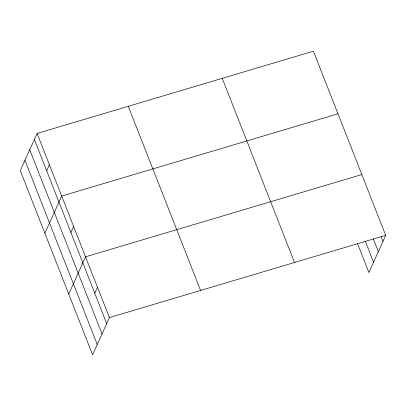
<?xml version="1.0" encoding="UTF-8"?>
<svg xmlns="http://www.w3.org/2000/svg" width="406" height="406" viewBox="0 0 406 406"><rect width="100%" height="100%" fill="white"/><g stroke="black" fill="none" stroke-linecap="round" stroke-linejoin="round"><path stroke-width="0.61" d="M37.103 133.442L20.3 170.662L92.598 354.798L109.402 317.583L37.103 133.442L313.402 51.202L385.7 235.338L368.897 272.558L357.427 243.341M46.67 170.774L49.395 164.75M44.883 233.267L61.687 196.052L337.985 113.807M70.893 232.465L73.613 226.436M68.741 294.035L85.544 256.815L361.842 174.575M94.75 293.228L97.47 287.199M109.402 317.583L385.7 235.338M381.143 236.693L382.98 241.367M373.287 238.804L378.331 251.659M365.283 241.23L373.545 262.266M222.224 78.343L294.523 262.479M128.281 106.301L200.579 290.442M34.383 139.471L106.676 323.612M29.734 149.763L102.033 333.905M24.949 160.37L97.242 344.506"/></g></svg>
